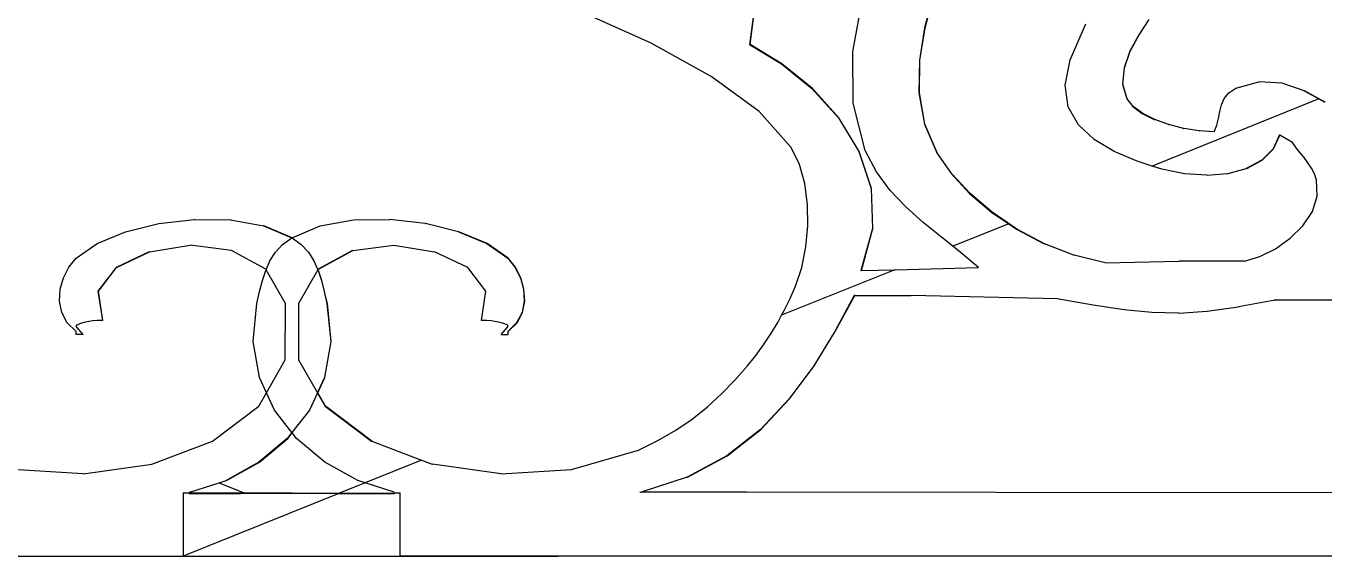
# Model space of a CAD drawing. Header units: inches. Extents: x 3672 to 10975, y -27382 to -746.
# Drawn here: x 4884.23 to 4896.4, y -26884.19 to -26879.21 of the extents above; entities that cross this region are included whole.
import ezdxf

# ---------------------------------------------------------------- set-up
doc = ezdxf.new("R2010")
doc.units = ezdxf.units.IN
doc.header["$LTSCALE"] = 17
doc.header["$MEASUREMENT"] = 0
doc.layers.add('25 BOT BAR', color=12, linetype='Continuous', lineweight=25)

# ---------------------------------------------------------------- blocks, each defined once
blk = doc.blocks.new('A$Ce488fd43')
for p, q in [((33.77, 7.839), (33.688, 7.209)), ((33.692, 7.209), (33.774, 7.839)), ((34.656, 7.141), (34.746, 7.636)), ((35.407, 7.66), (35.328, 7.364)), ((35.332, 7.364), (35.411, 7.66)), ((32.765, 7.219), (32.136, 7.503)), ((37.429, 7.442), (37.335, 7.299)), ((37.339, 7.299), (37.433, 7.442)), ((35.328, 7.364), (35.28, 7.06)), ((35.283, 7.06), (35.332, 7.364)), ((35.328, 7.364), (35.332, 7.364)), ((36.692, 7.063), (36.839, 7.403)), ((33.327, 6.909), (32.765, 7.219)), ((33.688, 7.209), (33.692, 7.209)), ((33.688, 7.209), (33.988, 7.027)), ((33.991, 7.027), (33.692, 7.209)), ((37.335, 7.299), (37.253, 7.146)), ((37.256, 7.146), (37.339, 7.299)), ((37.335, 7.299), (37.339, 7.299)), ((34.657, 6.659), (34.656, 7.141)), ((35.28, 7.06), (35.275, 6.756)), ((35.279, 6.756), (35.283, 7.06)), ((35.28, 7.06), (35.283, 7.06)), ((36.644, 6.825), (36.692, 7.063)), ((37.253, 7.146), (37.197, 6.989)), ((37.201, 6.989), (37.256, 7.146)), ((37.253, 7.146), (37.256, 7.146)), ((33.988, 7.027), (33.991, 7.027)), ((33.988, 7.027), (34.272, 6.795)), ((34.276, 6.795), (33.991, 7.027)), ((37.197, 6.989), (37.182, 6.837)), ((37.186, 6.837), (37.201, 6.989)), ((37.197, 6.989), (37.201, 6.989)), ((33.778, 6.58), (33.327, 6.909)), ((36.674, 6.623), (36.644, 6.825)), ((37.182, 6.837), (37.186, 6.837)), ((37.182, 6.837), (37.224, 6.697)), ((37.228, 6.697), (37.186, 6.837)), ((38.246, 6.799), (38.461, 6.859)), ((38.461, 6.859), (38.465, 6.859)), ((38.678, 6.844), (38.465, 6.859)), ((38.678, 6.844), (38.681, 6.844)), ((38.886, 6.773), (38.681, 6.844)), ((34.272, 6.795), (34.276, 6.795)), ((34.272, 6.795), (34.521, 6.519)), ((34.525, 6.519), (34.276, 6.795)), ((35.275, 6.756), (35.279, 6.756)), ((35.275, 6.756), (35.326, 6.462)), ((35.33, 6.462), (35.279, 6.756)), ((37.224, 6.697), (37.228, 6.697)), ((37.224, 6.697), (37.28, 6.625)), ((37.284, 6.625), (37.228, 6.697)), ((39.023, 6.697), (37.46, 6.067)), ((38.11, 6.643), (38.136, 6.702)), ((38.136, 6.702), (38.179, 6.755)), ((38.179, 6.755), (38.246, 6.799)), ((38.886, 6.773), (38.89, 6.773)), ((38.886, 6.773), (39.023, 6.697)), ((39.082, 6.666), (38.89, 6.773)), ((39.023, 6.697), (39.078, 6.666)), ((34.077, 6.243), (33.778, 6.58)), ((34.771, 6.214), (34.657, 6.659)), ((36.769, 6.455), (36.674, 6.623)), ((37.28, 6.625), (37.284, 6.625)), ((37.28, 6.625), (37.368, 6.56)), ((37.372, 6.56), (37.284, 6.625)), ((38.082, 6.515), (38.094, 6.58)), ((38.094, 6.58), (38.11, 6.643)), ((34.521, 6.519), (34.525, 6.519)), ((34.521, 6.519), (34.713, 6.205)), ((34.716, 6.205), (34.525, 6.519)), ((35.326, 6.462), (35.33, 6.462)), ((35.326, 6.462), (35.446, 6.184)), ((35.45, 6.184), (35.33, 6.462)), ((36.917, 6.317), (36.769, 6.455)), ((37.368, 6.56), (37.481, 6.503)), ((37.368, 6.56), (37.372, 6.56)), ((37.485, 6.503), (37.372, 6.56)), ((37.481, 6.503), (37.485, 6.503)), ((37.613, 6.456), (37.485, 6.503)), ((37.613, 6.456), (37.617, 6.456)), ((37.755, 6.42), (37.617, 6.456)), ((38.041, 6.39), (38.067, 6.451)), ((38.067, 6.451), (38.082, 6.515)), ((37.755, 6.42), (37.759, 6.42)), ((37.9, 6.398), (37.759, 6.42)), ((37.9, 6.398), (37.904, 6.398)), ((38.041, 6.39), (37.904, 6.398)), ((38.654, 6.36), (38.595, 6.228)), ((38.599, 6.228), (38.657, 6.358)), ((38.657, 6.358), (38.654, 6.36)), ((38.777, 6.287), (38.657, 6.358)), ((34.154, 6.083), (34.077, 6.243)), ((34.877, 6.014), (34.771, 6.214)), ((37.105, 6.203), (36.917, 6.317)), ((38.595, 6.228), (38.488, 6.123)), ((38.492, 6.123), (38.599, 6.228)), ((38.595, 6.228), (38.599, 6.228)), ((38.811, 6.239), (38.777, 6.287)), ((38.847, 6.193), (38.811, 6.239)), ((34.713, 6.205), (34.826, 5.858)), ((34.713, 6.205), (34.716, 6.205)), ((34.83, 5.858), (34.716, 6.205)), ((35.446, 6.184), (35.579, 5.996)), ((35.446, 6.184), (35.45, 6.184)), ((35.583, 5.996), (35.45, 6.184)), ((37.32, 6.112), (37.105, 6.203)), ((37.46, 6.067), (37.32, 6.112)), ((38.488, 6.123), (38.343, 6.046)), ((38.347, 6.046), (38.492, 6.123)), ((38.488, 6.123), (38.492, 6.123)), ((38.885, 6.147), (38.847, 6.193)), ((38.921, 6.099), (38.885, 6.147)), ((38.954, 6.049), (38.921, 6.099)), ((34.205, 5.903), (34.154, 6.083)), ((35.006, 5.839), (34.877, 6.014)), ((35.579, 5.996), (35.583, 5.996)), ((35.579, 5.996), (35.75, 5.811)), ((35.754, 5.811), (35.583, 5.996)), ((37.551, 6.038), (37.46, 6.067)), ((37.763, 5.994), (37.551, 6.038)), ((37.972, 5.981), (37.763, 5.994)), ((37.972, 5.981), (37.976, 5.981)), ((37.973, 5.981), (37.976, 5.981)), ((37.976, 5.981), (38.168, 5.999)), ((38.168, 5.999), (38.172, 5.999)), ((38.172, 5.999), (38.343, 6.046)), ((38.343, 6.046), (38.347, 6.046)), ((38.982, 5.995), (38.954, 6.049)), ((39.002, 5.936), (38.982, 5.995)), ((34.231, 5.708), (34.205, 5.903)), ((34.826, 5.858), (34.83, 5.858)), ((34.826, 5.858), (34.839, 5.483)), ((34.843, 5.483), (34.83, 5.858)), ((39.009, 5.785), (39.002, 5.936)), ((35.154, 5.682), (35.006, 5.839)), ((35.75, 5.811), (35.754, 5.811)), ((35.75, 5.811), (35.956, 5.635)), ((35.96, 5.635), (35.754, 5.811)), ((38.963, 5.641), (39.009, 5.785)), ((34.235, 5.507), (34.231, 5.708)), ((35.316, 5.538), (35.154, 5.682)), ((35.956, 5.635), (35.96, 5.635)), ((35.956, 5.635), (36.116, 5.525)), ((36.194, 5.475), (35.96, 5.635)), ((38.874, 5.508), (38.963, 5.641)), ((27.837, 5.451), (28.149, 5.528)), ((28.149, 5.528), (28.484, 5.567)), ((28.488, 5.567), (28.484, 5.567)), ((28.488, 5.567), (28.819, 5.562)), ((28.823, 5.562), (28.819, 5.562)), ((28.823, 5.562), (29.132, 5.506)), ((29.136, 5.506), (29.132, 5.506)), ((29.132, 5.506), (29.397, 5.394)), ((29.4, 5.395), (29.136, 5.506)), ((29.4, 5.395), (29.664, 5.506)), ((29.664, 5.506), (29.976, 5.562)), ((29.976, 5.562), (30.312, 5.567)), ((30.312, 5.567), (30.316, 5.567)), ((30.647, 5.528), (30.316, 5.567)), ((30.647, 5.528), (30.651, 5.528)), ((30.958, 5.451), (30.651, 5.528)), ((34.216, 5.308), (34.235, 5.507)), ((34.839, 5.483), (34.731, 5.087)), ((34.735, 5.087), (34.843, 5.483)), ((34.839, 5.483), (34.843, 5.483)), ((35.487, 5.4), (35.316, 5.538)), ((36.116, 5.525), (35.594, 5.315)), ((36.116, 5.525), (36.19, 5.475)), ((38.755, 5.39), (38.874, 5.508)), ((27.572, 5.341), (27.837, 5.451)), ((29.31, 5.331), (29.397, 5.394)), ((29.397, 5.394), (29.399, 5.394)), ((29.399, 5.394), (29.4, 5.395)), ((29.399, 5.394), (29.486, 5.331)), ((30.958, 5.451), (30.962, 5.451)), ((30.958, 5.451), (31.224, 5.341)), ((31.228, 5.341), (30.962, 5.451)), ((35.594, 5.315), (35.487, 5.4)), ((36.19, 5.475), (36.194, 5.475)), ((36.19, 5.475), (36.449, 5.338)), ((36.453, 5.338), (36.194, 5.475)), ((38.617, 5.292), (38.755, 5.39)), ((27.376, 5.204), (27.572, 5.341)), ((28.06, 5.264), (27.749, 5.115)), ((27.753, 5.115), (28.064, 5.264)), ((28.064, 5.264), (28.06, 5.264)), ((28.064, 5.264), (28.444, 5.324)), ((28.831, 5.274), (28.444, 5.324)), ((29.152, 5.099), (28.831, 5.274)), ((29.191, 5.178), (29.243, 5.258)), ((29.243, 5.258), (29.31, 5.331)), ((29.486, 5.331), (29.553, 5.258)), ((29.553, 5.258), (29.604, 5.178)), ((29.965, 5.274), (29.644, 5.099)), ((29.648, 5.099), (29.969, 5.274)), ((29.965, 5.274), (29.969, 5.274)), ((29.969, 5.274), (30.352, 5.324)), ((30.352, 5.324), (30.735, 5.264)), ((31.046, 5.115), (30.735, 5.264)), ((31.224, 5.341), (31.228, 5.341)), ((31.224, 5.341), (31.42, 5.204)), ((31.424, 5.204), (31.228, 5.341)), ((34.176, 5.116), (34.216, 5.308)), ((35.661, 5.261), (35.594, 5.315)), ((35.834, 5.116), (35.661, 5.261)), ((36.449, 5.338), (36.453, 5.338)), ((36.727, 5.231), (36.453, 5.338)), ((38.47, 5.219), (38.617, 5.292)), ((27.257, 5.02), (27.308, 5.12)), ((27.308, 5.12), (27.376, 5.204)), ((27.749, 5.115), (27.58, 4.894)), ((27.584, 4.894), (27.753, 5.115)), ((27.753, 5.115), (27.749, 5.115)), ((29.155, 5.094), (29.191, 5.178)), ((29.604, 5.178), (29.641, 5.094)), ((31.216, 4.894), (31.046, 5.115)), ((31.42, 5.204), (31.488, 5.12)), ((31.42, 5.204), (31.424, 5.204)), ((31.492, 5.12), (31.424, 5.204)), ((31.488, 5.12), (31.492, 5.12)), ((31.488, 5.12), (31.539, 5.02)), ((31.543, 5.02), (31.492, 5.12)), ((34.118, 4.94), (34.176, 5.116)), ((35.051, 5.095), (35.834, 5.116)), ((36.727, 5.231), (36.731, 5.231)), ((37.019, 5.16), (36.731, 5.231)), ((37.019, 5.16), (37.714, 5.174)), ((38.327, 5.174), (37.714, 5.174)), ((38.327, 5.174), (38.47, 5.219)), ((27.227, 4.911), (27.257, 5.02)), ((29.095, 4.889), (29.121, 4.993)), ((29.121, 4.993), (29.152, 5.089)), ((29.155, 5.094), (29.152, 5.099)), ((29.152, 5.089), (29.155, 5.094)), ((29.338, 4.779), (29.155, 5.094)), ((29.641, 5.094), (29.458, 4.779)), ((29.643, 5.098), (29.641, 5.094)), ((29.641, 5.094), (29.643, 5.09)), ((29.644, 5.099), (29.643, 5.098)), ((29.645, 5.094), (29.643, 5.098)), ((29.643, 5.09), (29.645, 5.094)), ((29.643, 5.09), (29.644, 5.089)), ((29.644, 5.099), (29.648, 5.099)), ((29.644, 5.089), (29.674, 4.993)), ((29.647, 5.089), (29.644, 5.089)), ((29.645, 5.094), (29.648, 5.099)), ((29.647, 5.089), (29.645, 5.094)), ((29.678, 4.993), (29.647, 5.089)), ((29.674, 4.993), (29.701, 4.889)), ((29.678, 4.993), (29.674, 4.993)), ((29.704, 4.889), (29.678, 4.993)), ((31.539, 5.02), (31.543, 5.02)), ((31.539, 5.02), (31.569, 4.911)), ((31.573, 4.911), (31.543, 5.02)), ((35.048, 5.095), (33.988, 4.668)), ((34.731, 5.087), (34.735, 5.087)), ((34.735, 5.087), (35.048, 5.095)), ((35.048, 5.095), (35.051, 5.095)), ((27.22, 4.799), (27.227, 4.911)), ((27.584, 4.894), (27.58, 4.894)), ((27.58, 4.894), (27.621, 4.618)), ((27.625, 4.618), (27.584, 4.894)), ((29.07, 4.779), (29.095, 4.889)), ((29.701, 4.889), (29.726, 4.779)), ((29.704, 4.889), (29.701, 4.889)), ((29.73, 4.779), (29.704, 4.889)), ((31.175, 4.618), (31.216, 4.894)), ((31.569, 4.911), (31.573, 4.911)), ((31.569, 4.911), (31.576, 4.799)), ((31.58, 4.799), (31.573, 4.911)), ((34.067, 4.825), (34.118, 4.94)), ((27.241, 4.692), (27.22, 4.799)), ((29.035, 4.42), (29.07, 4.779)), ((29.335, 4.249), (29.338, 4.779)), ((29.458, 4.779), (29.461, 4.249)), ((29.73, 4.779), (29.726, 4.779)), ((29.726, 4.779), (29.761, 4.42)), ((29.765, 4.42), (29.73, 4.779)), ((31.576, 4.799), (31.555, 4.692)), ((31.559, 4.692), (31.58, 4.799)), ((31.576, 4.799), (31.58, 4.799)), ((34.012, 4.711), (34.067, 4.825)), ((34.669, 4.852), (34.49, 4.521)), ((34.494, 4.521), (34.673, 4.852)), ((34.673, 4.852), (34.669, 4.852)), ((34.673, 4.852), (35.201, 4.852)), ((36.57, 4.823), (35.201, 4.852)), ((36.908, 4.761), (36.57, 4.823)), ((37.198, 4.717), (36.908, 4.761)), ((38.614, 4.808), (38.271, 4.745)), ((47.393, 4.823), (38.606, 4.808)), ((38.614, 4.808), (38.617, 4.808)), ((38.972, 4.809), (38.617, 4.808)), ((27.291, 4.595), (27.241, 4.692)), ((27.245, 4.691), (27.246, 4.689)), ((31.555, 4.692), (31.504, 4.595)), ((31.508, 4.595), (31.559, 4.692)), ((31.555, 4.692), (31.559, 4.692)), ((33.951, 4.601), (33.988, 4.668)), ((33.988, 4.668), (34.012, 4.711)), ((37.458, 4.692), (37.198, 4.717)), ((37.709, 4.688), (37.458, 4.692)), ((37.709, 4.688), (37.713, 4.688)), ((37.713, 4.688), (37.972, 4.705)), ((37.972, 4.705), (37.976, 4.705)), ((37.976, 4.705), (38.267, 4.745)), ((38.267, 4.745), (38.271, 4.745)), ((27.376, 4.516), (27.291, 4.595)), ((27.38, 4.574), (27.376, 4.574)), ((27.376, 4.574), (27.376, 4.56)), ((27.38, 4.56), (27.376, 4.56)), ((27.376, 4.56), (27.437, 4.486)), ((27.376, 4.486), (27.376, 4.516)), ((27.38, 4.574), (27.406, 4.586)), ((27.38, 4.56), (27.38, 4.574)), ((27.441, 4.486), (27.38, 4.56)), ((27.41, 4.586), (27.406, 4.586)), ((27.434, 4.596), (27.41, 4.586)), ((27.438, 4.596), (27.434, 4.596)), ((27.464, 4.604), (27.438, 4.596)), ((27.467, 4.604), (27.464, 4.604)), ((27.495, 4.61), (27.467, 4.604)), ((27.499, 4.61), (27.495, 4.61)), ((27.53, 4.614), (27.499, 4.61)), ((27.534, 4.614), (27.53, 4.614)), ((27.572, 4.617), (27.534, 4.614)), ((27.576, 4.617), (27.572, 4.617)), ((27.621, 4.618), (27.576, 4.617)), ((27.625, 4.618), (27.621, 4.618)), ((31.224, 4.617), (31.175, 4.618)), ((31.265, 4.614), (31.224, 4.617)), ((31.301, 4.61), (31.265, 4.614)), ((31.332, 4.604), (31.301, 4.61)), ((31.361, 4.596), (31.332, 4.604)), ((31.359, 4.486), (31.42, 4.56)), ((31.39, 4.586), (31.361, 4.596)), ((31.42, 4.574), (31.39, 4.586)), ((31.504, 4.595), (31.42, 4.516)), ((31.42, 4.56), (31.42, 4.574)), ((31.42, 4.516), (31.424, 4.516)), ((31.42, 4.516), (31.42, 4.486)), ((31.424, 4.516), (31.508, 4.595)), ((31.424, 4.486), (31.424, 4.516)), ((31.504, 4.595), (31.508, 4.595)), ((33.887, 4.493), (33.951, 4.601)), ((34.49, 4.521), (34.289, 4.194)), ((34.293, 4.194), (34.494, 4.521)), ((34.49, 4.521), (34.494, 4.521)), ((27.437, 4.486), (27.376, 4.486)), ((27.441, 4.486), (27.437, 4.486)), ((29.093, 4.084), (29.035, 4.42)), ((29.761, 4.42), (29.702, 4.084)), ((29.706, 4.084), (29.765, 4.42)), ((29.765, 4.42), (29.761, 4.42)), ((31.359, 4.486), (31.42, 4.486)), ((31.42, 4.486), (31.424, 4.486)), ((33.745, 4.289), (33.818, 4.389)), ((33.818, 4.389), (33.887, 4.493)), ((33.668, 4.194), (33.745, 4.289)), ((29.159, 3.94), (29.335, 4.249)), ((29.461, 4.249), (29.637, 3.94)), ((33.55, 4.059), (33.668, 4.194)), ((34.289, 4.194), (34.059, 3.882)), ((34.063, 3.882), (34.293, 4.194)), ((34.289, 4.194), (34.293, 4.194)), ((29.159, 3.94), (29.093, 4.084)), ((29.702, 4.084), (29.638, 3.944)), ((29.641, 3.94), (29.706, 4.084)), ((29.706, 4.084), (29.702, 4.084)), ((33.425, 3.931), (33.55, 4.059)), ((29.088, 3.814), (29.159, 3.94)), ((29.233, 3.778), (29.159, 3.94)), ((29.637, 3.94), (29.563, 3.778)), ((29.638, 3.944), (29.637, 3.94)), ((29.637, 3.94), (29.639, 3.936)), ((29.641, 3.94), (29.638, 3.944)), ((29.639, 3.936), (29.641, 3.94)), ((29.639, 3.936), (29.708, 3.814)), ((29.712, 3.814), (29.641, 3.94)), ((33.292, 3.809), (33.425, 3.931)), ((28.652, 3.486), (29.088, 3.814)), ((29.398, 3.566), (29.233, 3.778)), ((29.563, 3.778), (29.398, 3.566)), ((29.708, 3.814), (30.144, 3.486)), ((29.708, 3.814), (29.712, 3.814)), ((30.148, 3.486), (29.712, 3.814)), ((33.15, 3.694), (33.292, 3.809)), ((34.059, 3.882), (33.79, 3.597)), ((33.794, 3.597), (34.063, 3.882)), ((34.059, 3.882), (34.063, 3.882)), ((32.995, 3.588), (33.15, 3.694)), ((29.398, 3.566), (29.354, 3.51)), ((29.358, 3.51), (29.4, 3.564)), ((29.4, 3.564), (29.398, 3.566)), ((29.441, 3.51), (29.4, 3.564)), ((32.828, 3.491), (32.995, 3.588)), ((33.79, 3.597), (33.474, 3.349)), ((33.478, 3.349), (33.794, 3.597)), ((33.79, 3.597), (33.794, 3.597)), ((28.084, 3.271), (28.652, 3.486)), ((29.354, 3.51), (29.089, 3.288)), ((29.093, 3.288), (29.358, 3.51)), ((29.358, 3.51), (29.354, 3.51)), ((29.706, 3.288), (29.441, 3.51)), ((30.144, 3.486), (30.148, 3.486)), ((30.148, 3.486), (30.613, 3.308)), ((32.646, 3.403), (32.828, 3.491)), ((29.089, 3.288), (28.78, 3.118)), ((28.784, 3.118), (29.093, 3.288)), ((29.093, 3.288), (29.089, 3.288)), ((30.016, 3.118), (29.706, 3.288)), ((30.613, 3.308), (30.085, 3.096)), ((30.613, 3.308), (30.712, 3.271)), ((32.019, 3.221), (32.646, 3.403)), ((33.474, 3.349), (33.103, 3.149)), ((33.107, 3.149), (33.478, 3.349)), ((33.474, 3.349), (33.478, 3.349)), ((27.44, 3.18), (26.78, 3.221)), ((27.44, 3.18), (28.084, 3.271)), ((30.712, 3.271), (30.716, 3.271)), ((31.356, 3.18), (30.716, 3.271)), ((31.356, 3.18), (32.019, 3.221)), ((28.442, 3.008), (28.715, 3.096)), ((28.713, 3.096), (28.715, 3.096)), ((28.715, 3.096), (28.78, 3.118)), ((28.715, 3.096), (28.956, 2.998)), ((28.784, 3.118), (28.78, 3.118)), ((30.085, 3.096), (29.844, 2.998)), ((30.085, 3.096), (30.016, 3.118)), ((30.357, 3.008), (30.085, 3.096)), ((33.103, 3.149), (32.67, 3.008)), ((33.103, 3.149), (33.107, 3.149)), ((28.377, 3.001), (28.377, 2.408)), ((28.377, 3.001), (28.438, 3)), ((29.836, 2.995), (28.377, 2.408)), ((28.442, 3.008), (28.438, 3.008)), ((28.438, 3.008), (28.438, 3)), ((28.442, 3), (28.438, 3)), ((28.438, 3), (28.438, 2.993)), ((28.438, 2.993), (29.398, 2.997)), ((28.442, 3), (28.442, 3.008)), ((28.956, 2.998), (28.442, 3)), ((29.398, 2.997), (28.956, 2.998)), ((29.4, 2.997), (29.398, 2.997)), ((29.4, 2.997), (29.844, 2.998)), ((29.4, 2.997), (29.836, 2.995)), ((29.844, 2.998), (29.836, 2.995)), ((29.836, 2.995), (30.357, 2.993)), ((29.844, 2.998), (30.357, 3)), ((30.357, 3), (30.357, 3.008)), ((30.357, 3), (30.411, 3.001)), ((30.357, 2.993), (30.357, 3)), ((30.411, 2.408), (30.411, 3.001)), ((47.696, 2.993), (32.659, 3.008)), ((32.667, 3.008), (32.67, 3.008)), ((33.658, 3.007), (32.67, 3.008)), ((0.821, 2.408), (28.377, 2.408)), ((28.377, 2.408), (30.411, 2.408)), ((30.411, 2.408), (31.89, 2.408)), ((57.791, 2.408), (30.411, 2.408))]:
    blk.add_line(p, q)

msp = doc.modelspace()

# ---------------------------------------------------------------- block references
at = {"layer": '25 BOT BAR'}
msp.add_blockref('A$Ce488fd43', (4857.327, -26886.596), dxfattribs=at)

doc.saveas('drawing.dxf')
